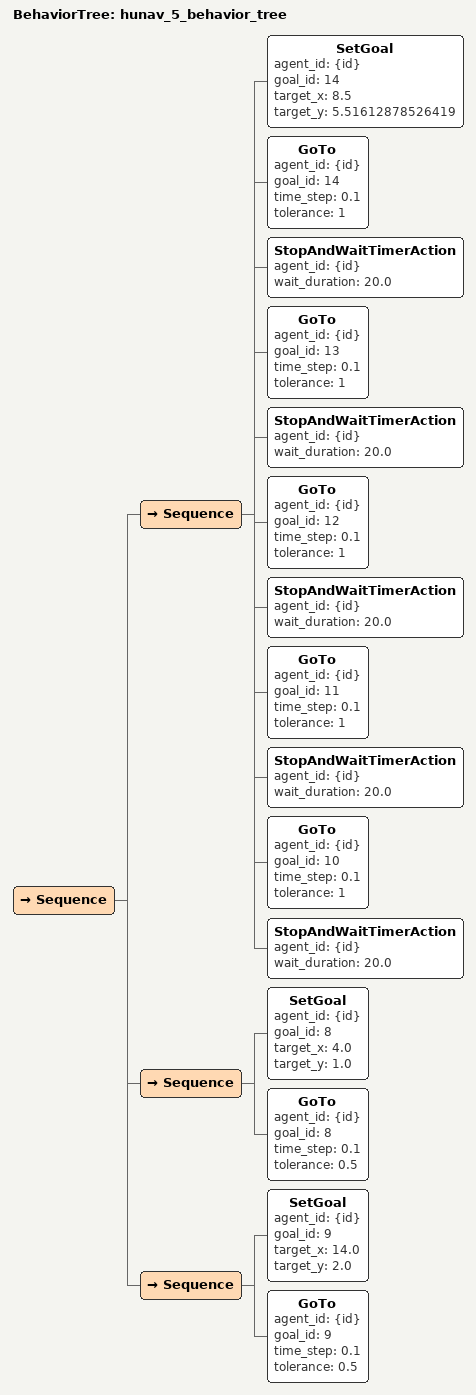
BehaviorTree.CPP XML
<?xml version='1.0' encoding='UTF-8'?>
<root main_tree_to_execute="hunav_5_behavior_tree" BTCPP_format="4">
    <include ros_pkg="arena_simulation_setup" path="configs/hunav/behavior_trees/BTRegularNav.xml" />
    <BehaviorTree ID="hunav_5_behavior_tree">
        <Sequence>
            <Sequence>
                <SetGoal agent_id="{id}" goal_id="14" target_x="8.5" target_y="5.51612878526419" />
                <GoTo agent_id="{id}" goal_id="14" time_step="0.1" tolerance="1" />
                <StopAndWaitTimerAction agent_id="{id}" wait_duration="20.0" />
                <GoTo agent_id="{id}" goal_id="13" time_step="0.1" tolerance="1" />
                <StopAndWaitTimerAction agent_id="{id}" wait_duration="20.0" />
                <GoTo agent_id="{id}" goal_id="12" time_step="0.1" tolerance="1" />
                <StopAndWaitTimerAction agent_id="{id}" wait_duration="20.0" />
                <GoTo agent_id="{id}" goal_id="11" time_step="0.1" tolerance="1" />
                <StopAndWaitTimerAction agent_id="{id}" wait_duration="20.0" />
                <GoTo agent_id="{id}" goal_id="10" time_step="0.1" tolerance="1" />
                <StopAndWaitTimerAction agent_id="{id}" wait_duration="20.0" />
            </Sequence>
            <Sequence>
                <SetGoal agent_id="{id}" goal_id="8" target_x="4.0" target_y="1.0" />
                <GoTo agent_id="{id}" goal_id="8" time_step="0.1" tolerance="0.5" />
            </Sequence>
            <Sequence>
                <SetGoal agent_id="{id}" goal_id="9" target_x="14.0" target_y="2.0" />
                <GoTo agent_id="{id}" goal_id="9" time_step="0.1" tolerance="0.5" />
            </Sequence>
        </Sequence>
    </BehaviorTree>
</root>
